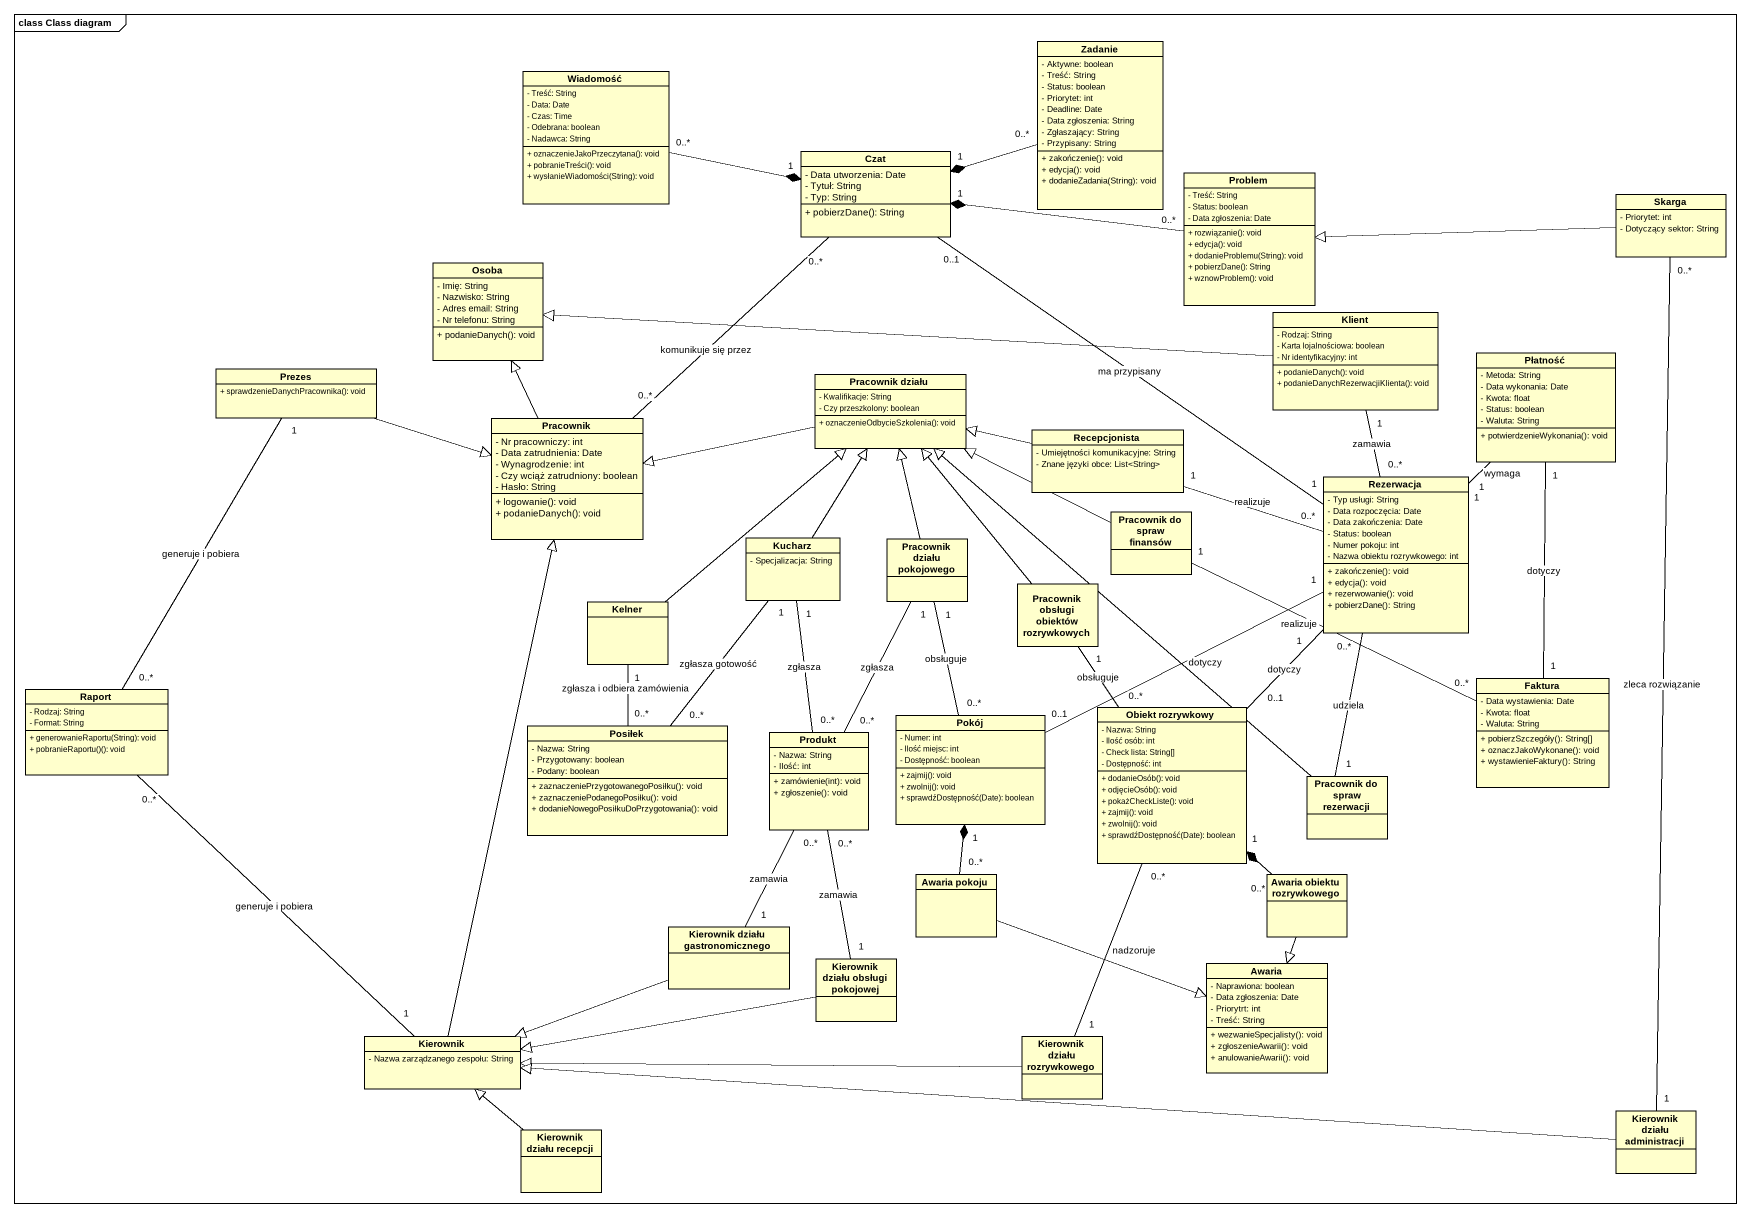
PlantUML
@startuml
mainframe class Class diagram
hide circle
hide empty members
skinparam classAttributeIconSize 0
class Zadanie {
  - Aktywne: boolean
  - Treść: String
  - Status: boolean
  - Priorytet: int
  - Deadline: Date
  - Data zgłoszenia: String
  - Zgłaszający: String
  - Przypisany: String
  + zakończenie(): void
  + edycja(): void
  + dodanieZadania(String): void
}
class Wiadomość {
  - Treść: String
  - Data: Date
  - Czas: Time
  - Odebrana: boolean
  - Nadawca: String
  + oznaczenieJakoPrzeczytana(): void
  + pobranieTreści(): void
  + wysłanieWiadomości(String): void
}
class Czat {
  - Data utworzenia: Date
  - Tytuł: String
  - Typ: String
  + pobierzDane(): String
}
class Problem {
  - Treść: String
  - Status: boolean
  - Data zgłoszenia: Date
  + rozwiązanie(): void
  + edycja(): void
  + dodanieProblemu(String): void
  + pobierzDane(): String
  + wznowProblem(): void
}
class Skarga {
  - Priorytet: int
  - Dotyczący sektor: String
}
class Osoba {
  - Imię: String
  - Nazwisko: String
  - Adres email: String
  - Nr telefonu: String
  + podanieDanych(): void
}
class Klient {
  - Rodzaj: String
  - Karta lojalnościowa: boolean
  - Nr identyfikacyjny: int
  + podanieDanych(): void
  + podanieDanychRezerwacjiKlienta(): void
}
class Prezes {
  + sprawdzenieDanychPracownika(): void
}
class "Pracownik działu" as Pracownik_działu {
  - Kwalifikacje: String
  - Czy przeszkolony: boolean
  + oznaczenieOdbycieSzkolenia(): void
}
class Płatność {
  - Metoda: String
  - Data wykonania: Date
  - Kwota: float
  - Status: boolean
  - Waluta: String
  + potwierdzenieWykonania(): void
}
class Pracownik {
  - Nr pracowniczy: int
  - Data zatrudnienia: Date
  - Wynagrodzenie: int
  - Czy wciąż zatrudniony: boolean
  - Hasło: String
  + logowanie(): void
  + podanieDanych(): void
}
class Recepcjonista {
  - Umiejętności komunikacyjne: String
  - Znane języki obce: List<String>
}
class Rezerwacja {
  - Typ usługi: String
  - Data rozpoczęcia: Date
  - Data zakończenia: Date
  - Status: boolean
  - Numer pokoju: int
  - Nazwa obiektu rozrywkowego: int
  + zakończenie(): void
  + edycja(): void
  + rezerwowanie(): void
  + pobierzDane(): String
}
class Kucharz {
  - Specjalizacja: String
}
class "Pracownik działu pokojowego" as Pracownik_działu_pokojowego
class "Pracownik do spraw finansów" as Pracownik_do_spraw_finansów
class Kelner
class "Pracownik obsługi obiektów rozrywkowych" as Pracownik_obsługi_obiektów
class Raport {
  - Rodzaj: String
  - Format: String
  + generowanieRaportu(String): void
  + pobranieRaportu()(): void
}
class Faktura {
  - Data wystawienia: Date
  - Kwota: float
  - Waluta: String
  + pobierzSzczegóły(): String[]
  + oznaczJakoWykonane(): void
  + wystawienieFaktury(): String
}
class Posiłek {
  - Nazwa: String
  - Przygotowany: boolean
  - Podany: boolean
  + zaznaczeniePrzygotowanegoPosiłku(): void
  + zaznaczeniePodanegoPosiłku(): void
  + dodanieNowegoPosiłkuDoPrzygotowania(): void
}
class Produkt {
  - Nazwa: String
  - Ilość: int
  + zamówienie(int): void
  + zgłoszenie(): void
}
class Pokój {
  - Numer: int
  - Ilość miejsc: int
  - Dostępność: boolean
  + zajmij(): void
  + zwolnij(): void
  + sprawdźDostępność(Date): boolean
}
class "Obiekt rozrywkowy" as Obiekt_rozrywkowy {
  - Nazwa: String
  - Ilość osób: int
  - Check lista: String[]
  - Dostępność: int
  + dodanieOsób(): void
  + odjęcieOsób(): void
  + pokażCheckListe(): void
  + zajmij(): void
  + zwolnij(): void
  + sprawdźDostępność(Date): boolean
}
class "Pracownik do spraw rezerwacji" as Pracownik_do_spraw
class "Awaria pokoju" as Awaria_pokoju
class "Awaria obiektu rozrywkowego" as Awaria_obiektu_rozrywkowego
class "Kierownik działu gastronomicznego" as Kierownik_działu
class "Kierownik działu obsługi pokojowej" as Kierownik_działu_obsługi
class Awaria {
  - Naprawiona: boolean
  - Data zgłoszenia: Date
  - Priorytrt: int
  - Treść: String
  + wezwanieSpecjalisty(): void
  + zgłoszenieAwarii(): void
  + anulowanieAwarii(): void
}
class Kierownik {
  - Nazwa zarządzanego zespołu: String
}
class "Kierownik działu rozrywkowego" as Kierownik_działu_2
class "Kierownik działu recepcji" as Kierownik_działu_recepcji
class "Kierownik działu administracji" as Kierownik_działu_3
Zadanie "0..*" -left-* "1" Czat
Wiadomość "0..*" -right-* "1" Czat
Czat "0..1" -- "1" Rezerwacja : ma przypisany
Problem "0..*" -left-* "1" Czat
Skarga -left-|> Problem
Klient -left-|> Osoba
Klient "1" -- "0..*" Rezerwacja : zamawia
Prezes -right-|> Pracownik
Pracownik_działu -left-|> Pracownik
Płatność "1" -- "1" Rezerwacja : wymaga
Płatność "1" -- "1" Faktura : dotyczy
Pracownik "0..*" -up- "0..*" Czat : komunikuje się przez
Pracownik -up-|> Osoba
Recepcjonista -left-|> Pracownik_działu
Recepcjonista "1" -right- "0..*" Rezerwacja : realizuje
Kucharz -up-|> Pracownik_działu
Kucharz "1" -- "0..*" Posiłek : zgłasza gotowość
Pracownik_działu_pokojowego -up-|> Pracownik_działu
Pracownik_do_spraw_finansów -left-|> Pracownik_działu
Pracownik_do_spraw_finansów "1" -right- "0..*" Faktura : realizuje
Kelner -up-|> Pracownik_działu
Kelner "1" -- "0..*" Posiłek : zgłasza i odbiera zamówienia
Pracownik_obsługi_obiektów -up-|> Pracownik_działu
Raport "0..*" -up- "1" Prezes : generuje i pobiera
Produkt "0..*" -up- "1" Kucharz : zgłasza
Produkt "0..*" -up- "1" Pracownik_działu_pokojowego : zgłasza
Pokój "0..1" -right- "1" Rezerwacja : dotyczy
Pokój "0..*" -up- "1" Pracownik_działu_pokojowego : obsługuje
Obiekt_rozrywkowy "0..1" -up- "1" Rezerwacja : dotyczy
Obiekt_rozrywkowy "0..*" -up- "1" Pracownik_obsługi_obiektów : obsługuje
Pracownik_do_spraw -up-|> Pracownik_działu
Pracownik_do_spraw "1" -up- "0..*" Rezerwacja : udziela
Awaria_pokoju "0..*" -up-* "1" Pokój
Awaria_pokoju -right-|> Awaria
Awaria_obiektu_rozrywkowego "0..*" -up-* "1" Obiekt_rozrywkowy
Awaria_obiektu_rozrywkowego --|> Awaria
Kierownik_działu "1" -up- "0..*" Produkt : zamawia
Kierownik_działu -left-|> Kierownik
Kierownik_działu_obsługi "1" -up- "0..*" Produkt : zamawia
Kierownik_działu_obsługi -left-|> Kierownik
Kierownik -up-|> Pracownik
Kierownik "1" -up- "0..*" Raport : generuje i pobiera
Kierownik_działu_2 "1" -up- "0..*" Obiekt_rozrywkowy : nadzoruje
Kierownik_działu_2 -left-|> Kierownik
Kierownik_działu_recepcji -up-|> Kierownik
Kierownik_działu_3 "1" -up- "0..*" Skarga : zleca rozwiązanie
Kierownik_działu_3 -left-|> Kierownik
@enduml
